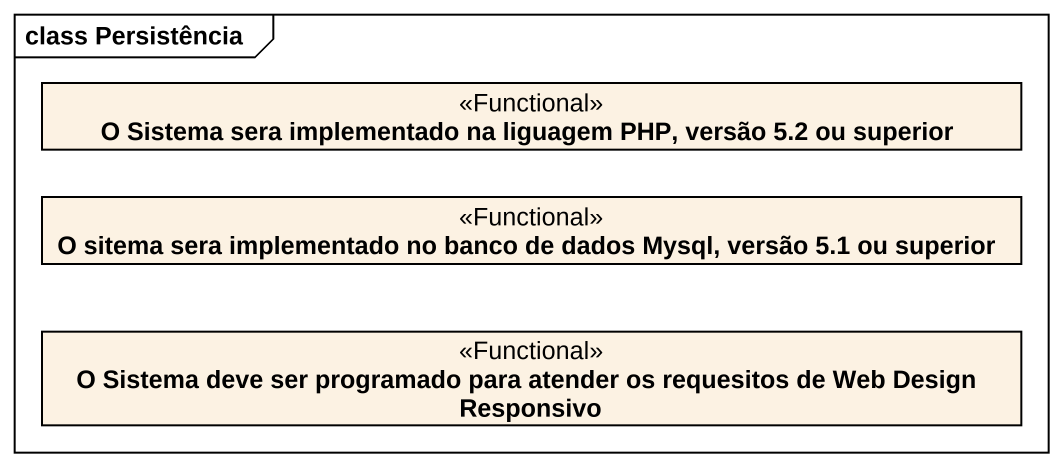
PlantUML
@startuml
mainframe class Persistência
hide circle
hide empty members
class "O Sistema sera implementado na liguagem PHP, versão 5.2 ou superior" as O_Sistema_sera_implementado <<Functional>>
class "O sitema sera implementado no banco de dados Mysql, versão 5.1 ou superior" as O_sitema_sera_implementado <<Functional>>
class "O Sistema deve ser programado para atender os requesitos de Web Design Responsivo" as O_Sistema_deve_ser <<Functional>>
@enduml
